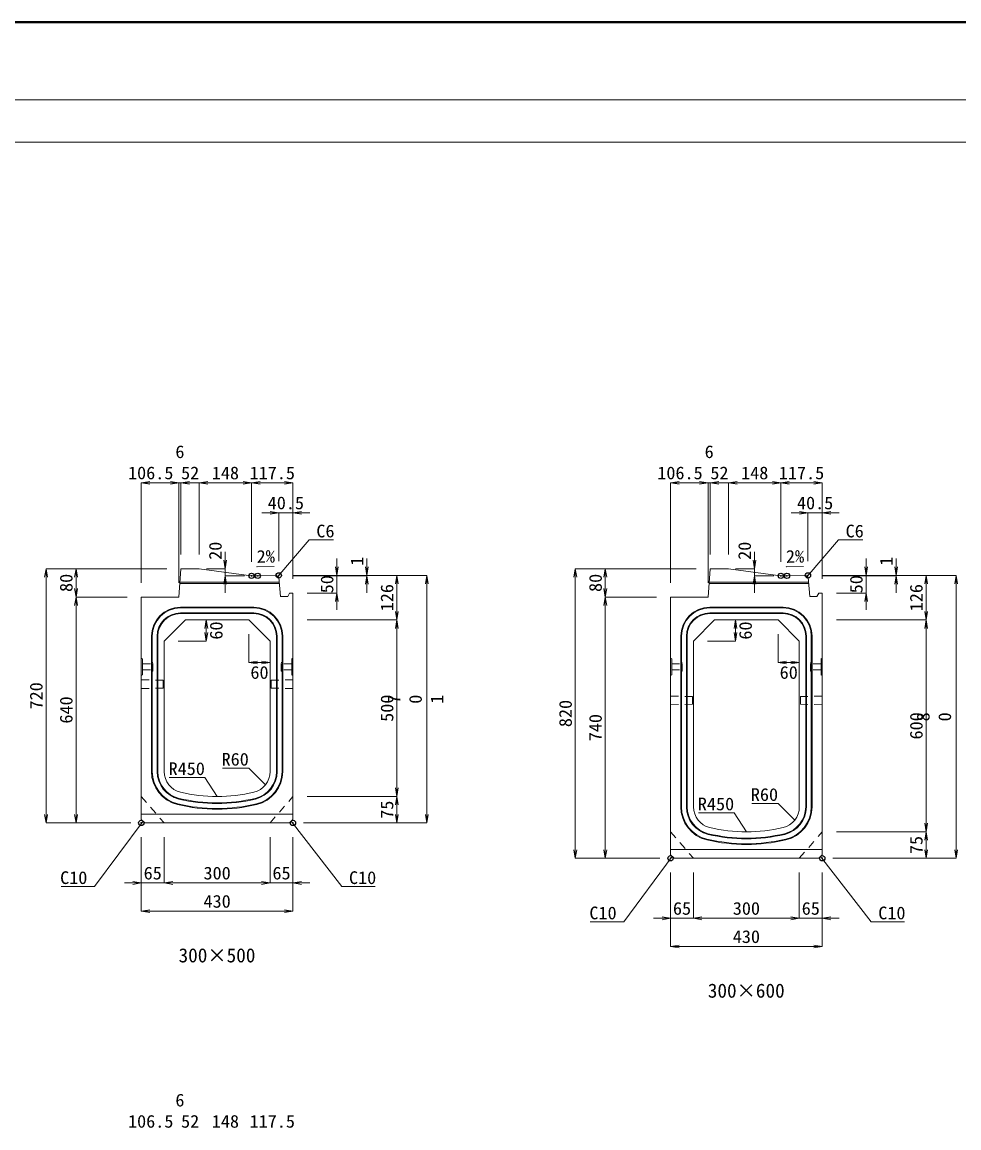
# Model space of a CAD drawing. Units: millimetres at full size; some dimension numbers follow another scale. Extents: x -1267 to 18002, y -8040 to 14480.
# Drawn here: x 3747 to 6402, y -4732 to -1600 of the extents above; entities that cross this region are included whole.
import ezdxf
from ezdxf.enums import TextEntityAlignment as Align

# ---------------------------------------------------------------- set-up
doc = ezdxf.new("R2010")
doc.units = ezdxf.units.MM
doc.header["$LTSCALE"] = 30
doc.header["$PDMODE"] = 32
doc.header["$PDSIZE"] = 15
doc.linetypes.add('USER1', pattern=[1.35, 0.75, -0.6])
for name, color, linetype, lineweight in [('0_2', 7, 'Continuous', 13), ('インサート', 3, 'USER1', 9), ('吊りマスター', 4, 'USER1', 9), ('図枠', 7, 'Continuous', 5), ('寸法線', 7, 'Continuous', 13), ('引出線', 4, 'Continuous', 13), ('本体', 2, 'Continuous', 13), ('目地', 132, 'Continuous', 5)]:
    doc.layers.add(name, color=color, linetype=linetype, lineweight=lineweight)
doc.layers.add('作業エリア', color=11, linetype='Continuous')
doc.styles.add('ＭＳ 明朝', font='')
doc.styles.get('ＭＳ 明朝').set_extended_font_data('MS Mincho')

# ---------------------------------------------------------------- blocks, each defined once
blk = doc.blocks.new('open_arrow')
at = {"color": 0, "linetype": 'Continuous', "lineweight": -2}
blk.add_lwpolyline([(7.5, 1.25), (0, 0), (7.5, -1.25)], dxfattribs=at)

msp = doc.modelspace()

# ---------------------------------------------------------------- linework, layer by layer
at = {"layer": 'インサート'}
for p, q in [((4088.2, -3418.07), (4115.2, -3418.07)), ((4088.2, -3418.07), (4088.2, -3435.07)), ((4088.2, -3435.07), (4115.2, -3435.07)), ((4118.2, -3414.07), (4115.2, -3414.07)), ((4115.2, -3414.07), (4115.2, -3439.07)), ((4115.2, -3439.07), (4118.2, -3439.07)), ((4118.2, -3439.07), (4118.2, -3414.07)), ((4481.8, -3414.07), (4484.8, -3414.07)), ((4481.8, -3439.07), (4481.8, -3414.07)), ((4484.8, -3439.07), (4481.8, -3439.07)), ((4484.8, -3414.07), (4484.8, -3439.07)), ((4511.8, -3418.07), (4484.8, -3418.07)), ((4511.8, -3435.07), (4484.8, -3435.07)), ((4511.8, -3418.07), (4511.8, -3435.07)), ((5588.2, -3418.07), (5615.2, -3418.07)), ((5588.2, -3418.07), (5588.2, -3435.07)), ((5588.2, -3435.07), (5615.2, -3435.07)), ((5618.2, -3414.07), (5615.2, -3414.07)), ((5615.2, -3414.07), (5615.2, -3439.07)), ((5615.2, -3439.07), (5618.2, -3439.07)), ((5618.2, -3439.07), (5618.2, -3414.07)), ((5981.8, -3414.07), (5984.8, -3414.07)), ((5981.8, -3439.07), (5981.8, -3414.07)), ((5984.8, -3439.07), (5981.8, -3439.07)), ((5984.8, -3414.07), (5984.8, -3439.07)), ((6011.8, -3418.07), (5984.8, -3418.07)), ((6011.8, -3435.07), (5984.8, -3435.07)), ((6011.8, -3418.07), (6011.8, -3435.07))]:
    msp.add_line(p, q, dxfattribs=at)
at = {"layer": '作業エリア'}
for p in [(4397.5, -3168.57), (4415, -3168.57), (4415, -3168.57), (4474.5, -3167.38), (5897.5, -3168.57), (5915, -3168.57), (5915, -3168.57), (5974.5, -3167.38), (4085, -3868.57), (4515, -3868.57), (5585, -3968.57), (6015, -3968.57)]:
    msp.add_point(p, dxfattribs=at)
at = {"layer": '吊りマスター'}
for p, q in [((4085, -3463.07), (4085, -3488.07)), ((4085, -3463.07), (4147, -3464.57)), ((4147, -3464.57), (4147, -3486.57)), ((4515, -3463.07), (4453, -3464.57)), ((4453, -3464.57), (4453, -3486.57)), ((4515, -3463.07), (4515, -3488.07)), ((4085, -3488.07), (4147, -3486.57)), ((4515, -3488.07), (4453, -3486.57)), ((5585, -3509.07), (5585, -3534.07)), ((5585, -3509.07), (5647, -3510.57)), ((5585, -3534.07), (5647, -3532.57)), ((5647, -3510.57), (5647, -3532.57)), ((6015, -3509.07), (5953, -3510.57)), ((5953, -3510.57), (5953, -3532.57)), ((6015, -3534.07), (5953, -3532.57)), ((6015, -3509.07), (6015, -3534.07))]:
    msp.add_line(p, q, dxfattribs=at)
at = {"layer": '図枠', "lineweight": 40}
msp.add_line((400, -1600.17), (8200, -1600.17), dxfattribs=at)
at = {"layer": '図枠', "lineweight": 13}
for p, q in [((700, -1820.17), (7900, -1820.17)), ((700, -1940.17), (7900, -1940.17))]:
    msp.add_line(p, q, dxfattribs=at)
at = {"layer": '寸法線'}
for p, q in [((4085, -2905.02), (4191.5, -2905.02)), ((4085, -3188.57), (4085, -2905.02)), ((4167.5, -2905.02), (4221.5, -2905.02)), ((4191.5, -3188.57), (4191.5, -2905.02)), ((4191.5, -3188.57), (4191.5, -2905.02)), ((4197.5, -2905.02), (4297.5, -2905.02)), ((4197.5, -3108.57), (4197.5, -2905.02)), ((4197.5, -3108.57), (4197.5, -2905.02)), ((4249.5, -3108.57), (4249.5, -2905.02)), ((4249.5, -2905.02), (4397.5, -2905.02)), ((4249.5, -3108.57), (4249.5, -2905.02)), ((4397.5, -2905.02), (4515, -2905.02)), ((4397.5, -3128.57), (4397.5, -2905.02)), ((4397.5, -3128.57), (4397.5, -2905.02)), ((4515, -3177.38), (4515, -2905.02)), ((5585, -2905.02), (5691.5, -2905.02)), ((5585, -3188.57), (5585, -2905.02)), ((5667.5, -2905.02), (5721.5, -2905.02)), ((5691.5, -3188.57), (5691.5, -2905.02)), ((5691.5, -3188.57), (5691.5, -2905.02)), ((5697.5, -2905.02), (5797.5, -2905.02)), ((5697.5, -3108.57), (5697.5, -2905.02)), ((5697.5, -3108.57), (5697.5, -2905.02)), ((5749.5, -3108.57), (5749.5, -2905.02)), ((5749.5, -2905.02), (5897.5, -2905.02)), ((5749.5, -3108.57), (5749.5, -2905.02)), ((5897.5, -2905.02), (6015, -2905.02)), ((5897.5, -3128.57), (5897.5, -2905.02)), ((5897.5, -3128.57), (5897.5, -2905.02)), ((6015, -3177.38), (6015, -2905.02)), ((4426.5, -2990.02), (4563, -2990.02)), ((4474.5, -3127.38), (4474.5, -2990.02)), ((4515, -3177.38), (4515, -2990.02)), ((5926.5, -2990.02), (6063, -2990.02)), ((5974.5, -3127.38), (5974.5, -2990.02)), ((6015, -3177.38), (6015, -2990.02)), ((4322.83, -3100.57), (4322.83, -3216.57)), ((5822.83, -3100.57), (5822.83, -3216.57)), ((4639.33, -3265.38), (4639.33, -3119.38)), ((4724.33, -3216.57), (4724.33, -3119.38)), ((6139.33, -3265.38), (6139.33, -3119.38)), ((6224.33, -3216.57), (6224.33, -3119.38)), ((3815.14, -3868.57), (3815.14, -3148.57)), ((4157.5, -3148.57), (3815.14, -3148.57)), ((3900.14, -3228.57), (3900.14, -3148.57)), ((4157.5, -3148.57), (3900.14, -3148.57)), ((4269.5, -3148.57), (4322.83, -3148.57)), ((5315.14, -3968.57), (5315.14, -3148.57)), ((5657.5, -3148.57), (5315.14, -3148.57)), ((5400.14, -3228.57), (5400.14, -3148.57)), ((5657.5, -3148.57), (5400.14, -3148.57)), ((5769.5, -3148.57), (5822.83, -3148.57)), ((4377.5, -3168.57), (4322.83, -3168.57)), ((4514.5, -3167.38), (4894.33, -3167.38)), ((4514.5, -3167.38), (4809.33, -3167.38)), ((4514.5, -3167.38), (4724.33, -3167.38)), ((4514.5, -3167.38), (4639.33, -3167.38)), ((4514.5, -3168.57), (4724.33, -3168.57)), ((4809.33, -3293.57), (4809.33, -3167.38)), ((4894.33, -3868.57), (4894.33, -3167.38)), ((5877.5, -3168.57), (5822.83, -3168.57)), ((6014.5, -3167.38), (6394.33, -3167.38)), ((6014.5, -3167.38), (6309.33, -3167.38)), ((6014.5, -3167.38), (6224.33, -3167.38)), ((6014.5, -3167.38), (6139.33, -3167.38)), ((6014.5, -3168.57), (6224.33, -3168.57)), ((6309.33, -3293.57), (6309.33, -3167.38)), ((6394.33, -3968.57), (6394.33, -3167.38)), ((4555, -3217.38), (4639.33, -3217.38)), ((6055, -3217.38), (6139.33, -3217.38)), ((3900.14, -3868.57), (3900.14, -3228.57)), ((4045, -3228.57), (3900.14, -3228.57)), ((4045, -3228.57), (3900.14, -3228.57)), ((5400.14, -3968.57), (5400.14, -3228.57)), ((5545, -3228.57), (5400.14, -3228.57)), ((5545, -3228.57), (5400.14, -3228.57)), ((4250, -3293.57), (4269.29, -3293.57)), ((4269.29, -3353.57), (4269.29, -3293.57)), ((4555, -3293.57), (4809.33, -3293.57)), ((4555, -3293.57), (4809.33, -3293.57)), ((4809.33, -3793.57), (4809.33, -3293.57)), ((5750, -3293.57), (5769.29, -3293.57)), ((5769.29, -3353.57), (5769.29, -3293.57)), ((6055, -3293.57), (6309.33, -3293.57)), ((6055, -3293.57), (6309.33, -3293.57)), ((6309.33, -3893.57), (6309.33, -3293.57)), ((4390, -3333.57), (4390, -3414.3)), ((5890, -3333.57), (5890, -3414.3)), ((4190, -3353.57), (4269.29, -3353.57)), ((5690, -3353.57), (5769.29, -3353.57)), ((4450, -3393.57), (4450, -3414.3)), ((5950, -3393.57), (5950, -3414.3)), ((4390, -3414.3), (4450, -3414.3)), ((5890, -3414.3), (5950, -3414.3)), ((4555, -3793.57), (4809.33, -3793.57)), ((4555, -3793.57), (4809.33, -3793.57)), ((4809.33, -3868.57), (4809.33, -3793.57)), ((4055, -3868.57), (3815.14, -3868.57)), ((4055, -3868.57), (3900.14, -3868.57)), ((4545, -3868.57), (4809.33, -3868.57)), ((4545, -3868.57), (4894.33, -3868.57)), ((4085, -3908.57), (4085, -4038.57)), ((4085, -3908.57), (4085, -4118.57)), ((4150, -3908.57), (4150, -4038.57)), ((4150, -3908.57), (4150, -4038.57)), ((4450, -3908.57), (4450, -4038.57)), ((4450, -3908.57), (4450, -4038.57)), ((4515, -3908.57), (4515, -4038.57)), ((4515, -3908.57), (4515, -4118.57)), ((6055, -3893.57), (6309.33, -3893.57)), ((6055, -3893.57), (6309.33, -3893.57)), ((6309.33, -3968.57), (6309.33, -3893.57)), ((5555, -3968.57), (5315.14, -3968.57)), ((5555, -3968.57), (5400.14, -3968.57)), ((6045, -3968.57), (6309.33, -3968.57)), ((6045, -3968.57), (6394.33, -3968.57)), ((5585, -4008.57), (5585, -4138.57)), ((5585, -4008.57), (5585, -4218.57)), ((5650, -4008.57), (5650, -4138.57)), ((5650, -4008.57), (5650, -4138.57)), ((5950, -4008.57), (5950, -4138.57)), ((5950, -4008.57), (5950, -4138.57)), ((6015, -4008.57), (6015, -4138.57)), ((6015, -4008.57), (6015, -4218.57)), ((4037, -4038.57), (4198, -4038.57)), ((4150, -4038.57), (4450, -4038.57)), ((4402, -4038.57), (4563, -4038.57)), ((4085, -4118.57), (4515, -4118.57)), ((5537, -4138.57), (5698, -4138.57)), ((5650, -4138.57), (5950, -4138.57)), ((5902, -4138.57), (6063, -4138.57)), ((5585, -4218.57), (6015, -4218.57))]:
    msp.add_line(p, q, dxfattribs=at)
at = {"layer": '引出線'}
for points in [[(4471.75, -3170.43), (4561.18, -3066.9), (4629.52, -3066.9)], [(5971.75, -3170.43), (6061.18, -3066.9), (6129.52, -3066.9)], [(4412.69, -3142.76), (4461.4, -3141.79), (4412.66, -3142.76)], [(5912.69, -3142.76), (5961.4, -3141.79), (5912.66, -3142.76)], [(4437.07, -3760.25), (4389.78, -3713.31), (4315.11, -3713.31)], [(4300, -3793.57), (4265.29, -3739.98), (4164.28, -3739.98)], [(5937.07, -3860.25), (5889.78, -3813.31), (5815.11, -3813.31)], [(5800, -3893.57), (5765.29, -3839.98), (5664.28, -3839.98)], [(4090, -3863.57), (3952.2, -4048.72), (3857.52, -4048.72)], [(4510, -3863.57), (4653.67, -4048.72), (4748.34, -4048.72)], [(5590, -3963.57), (5452.2, -4148.72), (5357.52, -4148.72)], [(6010, -3963.57), (6153.67, -4148.72), (6248.34, -4148.72)]]:
    msp.add_lwpolyline(points, dxfattribs=at)
at = {"layer": '本体'}
for p, q in [((4191.5, -3228.57), (4197.5, -3148.57)), ((4197.5, -3148.57), (4249.5, -3148.57)), ((4249.5, -3148.57), (4396.17, -3168.39)), ((5691.5, -3228.57), (5697.5, -3148.57)), ((5697.5, -3148.57), (5749.5, -3148.57)), ((5749.5, -3148.57), (5896.17, -3168.39)), ((4415, -3168.57), (4398.85, -3168.57)), ((4468.5, -3167.5), (4415, -3168.57)), ((4468.5, -3167.5), (4475, -3173.36)), ((4475, -3173.36), (4479.5, -3227.38)), ((5915, -3168.57), (5898.85, -3168.57)), ((5968.5, -3167.5), (5915, -3168.57)), ((5968.5, -3167.5), (5975, -3173.36)), ((5975, -3173.36), (5979.5, -3227.38)), ((4500, -3227.38), (4505, -3217.38)), ((4505, -3217.38), (4515, -3217.38)), ((4515, -3858.57), (4515, -3217.38)), ((6000, -3227.38), (6005, -3217.38)), ((6005, -3217.38), (6015, -3217.38)), ((6015, -3958.57), (6015, -3217.38)), ((4085, -3228.57), (4085, -3858.57)), ((4085, -3228.57), (4191.5, -3228.57)), ((4479.5, -3227.38), (4500, -3227.38)), ((5585, -3228.57), (5585, -3958.57)), ((5585, -3228.57), (5691.5, -3228.57)), ((5979.5, -3227.38), (6000, -3227.38)), ((4150, -3353.57), (4210, -3293.57)), ((4210, -3293.57), (4390, -3293.57)), ((4390, -3293.57), (4450, -3353.57)), ((5650, -3353.57), (5710, -3293.57)), ((5710, -3293.57), (5890, -3293.57)), ((5890, -3293.57), (5950, -3353.57)), ((4150, -3353.57), (4150, -3723.04)), ((4450, -3723.04), (4450, -3353.57)), ((5650, -3353.57), (5650, -3823.04)), ((5950, -3823.04), (5950, -3353.57)), ((4085, -3858.57), (4095, -3868.57)), ((4095, -3868.57), (4505, -3868.57)), ((4505, -3868.57), (4515, -3858.57)), ((5585, -3958.57), (5595, -3968.57)), ((5595, -3968.57), (6005, -3968.57)), ((6005, -3968.57), (6015, -3958.57))]:
    msp.add_line(p, q, dxfattribs=at)
at = {"layer": '本体', "lineweight": 9}
for p, q in [((4085, -3402.07), (4088.2, -3404.07)), ((4088.2, -3404.07), (4088.2, -3449.07)), ((4515, -3402.07), (4511.8, -3404.07)), ((4511.8, -3404.07), (4511.8, -3449.07)), ((5585, -3402.07), (5588.2, -3404.07)), ((5588.2, -3404.07), (5588.2, -3449.07)), ((6015, -3402.07), (6011.8, -3404.07)), ((6011.8, -3404.07), (6011.8, -3449.07)), ((4088.2, -3449.07), (4085, -3451.07)), ((4511.8, -3449.07), (4515, -3451.07)), ((5588.2, -3449.07), (5585, -3451.07)), ((6011.8, -3449.07), (6015, -3451.07)), ((4085, -3843.57), (4515, -3843.57)), ((5585, -3943.57), (6015, -3943.57))]:
    msp.add_line(p, q, dxfattribs=at)
at = {"layer": '本体', "linetype": 'USER1', "lineweight": 9}
for p, q in [((4085, -3793.57), (4150, -3868.57)), ((4450, -3868.57), (4515, -3793.57)), ((5585, -3893.57), (5650, -3968.57)), ((5950, -3968.57), (6015, -3893.57))]:
    msp.add_line(p, q, dxfattribs=at)
at = {"layer": '本体'}
for centre, radius, start, end in [((4398.85, -3148.57), 20, 262.30395, 270), ((5898.85, -3148.57), 20, 262.30395, 270), ((4210, -3723.04), 60, 180, 256.65764), ((4390, -3723.04), 60, 283.34236, 0), ((4300, -3343.57), 450, 256.65764, 283.34236), ((5710, -3823.04), 60, 180, 256.65764), ((5890, -3823.04), 60, 283.34236, 0), ((5800, -3443.57), 450, 256.65764, 283.34236)]:
    msp.add_arc(centre, radius, start, end, dxfattribs=at)
at = {"layer": '目地'}
for p, q in [((4476.43, -3190.57), (4194.35, -3190.57)), ((4476.1, -3186.57), (4194.65, -3186.57)), ((5976.43, -3190.57), (5694.35, -3190.57)), ((5976.1, -3186.57), (5694.65, -3186.57)), ((4404, -3257.57), (4196, -3257.57)), ((4404, -3259.57), (4196, -3259.57)), ((4404, -3273.57), (4196, -3273.57)), ((4404, -3275.57), (4196, -3275.57)), ((5904, -3257.57), (5696, -3257.57)), ((5904, -3259.57), (5696, -3259.57)), ((5904, -3273.57), (5696, -3273.57)), ((5904, -3275.57), (5696, -3275.57)), ((4114, -3339.57), (4114, -3723.04)), ((4116, -3339.57), (4116, -3723.04)), ((4130, -3339.57), (4130, -3723.04)), ((4132, -3339.57), (4132, -3723.04)), ((4468, -3723.04), (4468, -3339.57)), ((4470, -3723.04), (4470, -3339.57)), ((4484, -3723.04), (4484, -3339.57)), ((4486, -3723.04), (4486, -3339.57)), ((5614, -3339.57), (5614, -3823.04)), ((5616, -3339.57), (5616, -3823.04)), ((5630, -3339.57), (5630, -3823.04)), ((5632, -3339.57), (5632, -3823.04)), ((5968, -3823.04), (5968, -3339.57)), ((5970, -3823.04), (5970, -3339.57)), ((5984, -3823.04), (5984, -3339.57)), ((5986, -3823.04), (5986, -3339.57))]:
    msp.add_line(p, q, dxfattribs=at)
for centre, radius, start, end in [((4196, -3339.57), 82, 90, 180), ((4196, -3339.57), 80, 90, 180), ((4196, -3339.57), 66, 90, 180), ((4196, -3339.57), 64, 90, 180), ((4404, -3339.57), 82, 0, 90), ((4404, -3339.57), 80, 0, 90), ((4404, -3339.57), 66, 0, 90), ((4404, -3339.57), 64, 0, 90), ((5696, -3339.57), 82, 90, 180), ((5696, -3339.57), 80, 90, 180), ((5696, -3339.57), 66, 90, 180), ((5696, -3339.57), 64, 90, 180), ((5904, -3339.57), 82, 0, 90), ((5904, -3339.57), 80, 0, 90), ((5904, -3339.57), 66, 0, 90), ((5904, -3339.57), 64, 0, 90), ((4210, -3723.04), 96, 180, 256.65764), ((4210, -3723.04), 94, 180, 256.65764), ((4210, -3723.04), 80, 180, 256.65764), ((4210, -3723.04), 78, 180, 256.65764), ((4390, -3723.04), 78, 283.34236, 0), ((4390, -3723.04), 80, 283.34236, 0), ((4390, -3723.04), 94, 283.34236, 0), ((4390, -3723.04), 96, 283.34236, 0), ((4300, -3343.57), 486, 256.65764, 283.34236), ((4300, -3343.57), 484, 256.65764, 283.34236), ((4300, -3343.57), 470, 256.65764, 283.34236), ((4300, -3343.57), 468, 256.65764, 283.34236), ((5710, -3823.04), 96, 180, 256.65764), ((5710, -3823.04), 94, 180, 256.65764), ((5710, -3823.04), 80, 180, 256.65764), ((5710, -3823.04), 78, 180, 256.65764), ((5890, -3823.04), 78, 283.34236, 0), ((5890, -3823.04), 80, 283.34236, 0), ((5890, -3823.04), 94, 283.34236, 0), ((5890, -3823.04), 96, 283.34236, 0), ((5800, -3443.57), 484, 256.65764, 283.34236), ((5800, -3443.57), 470, 256.65764, 283.34236), ((5800, -3443.57), 468, 256.65764, 283.34236), ((5800, -3443.57), 486, 256.65764, 283.34236)]:
    msp.add_arc(centre, radius, start, end, dxfattribs=at)

# ---------------------------------------------------------------- block references
at = {"layer": '寸法線', "xscale": 3.2, "yscale": 3.2}
for p in [(4085, -2905.02), (4197.5, -2905.02), (4249.5, -2905.02), (4249.5, -2905.02), (4397.5, -2905.02), (5585, -2905.02), (5697.5, -2905.02), (5749.5, -2905.02), (5749.5, -2905.02), (5897.5, -2905.02), (4515, -2990.02), (6015, -2990.02), (4390, -3414.3), (5890, -3414.3), (4150, -4038.57), (4150, -4038.57), (4515, -4038.57), (4085, -4118.57), (5650, -4138.57), (5650, -4138.57), (6015, -4138.57), (5585, -4218.57)]:
    msp.add_blockref('open_arrow', p, dxfattribs=at)
for p, rotation in [((4191.5, -2905.02), 180), ((4397.5, -2905.02), 180), ((4515, -2905.02), 180), ((5691.5, -2905.02), 180), ((5897.5, -2905.02), 180), ((6015, -2905.02), 180), ((4474.5, -2990.02), 180), ((5974.5, -2990.02), 180), ((4322.83, -3148.57), 90), ((5822.83, -3148.57), 90), ((3815.14, -3148.57), 270), ((3900.14, -3148.57), 270), ((4639.33, -3167.38), 90), ((4724.33, -3167.38), 90), ((5315.14, -3148.57), 270), ((5400.14, -3148.57), 270), ((6139.33, -3167.38), 90), ((6224.33, -3167.38), 90), ((4322.83, -3168.57), 270), ((4724.33, -3168.57), 270), ((4809.33, -3167.38), 270), ((4894.33, -3167.38), 270), ((5822.83, -3168.57), 270), ((6224.33, -3168.57), 270), ((6309.33, -3167.38), 270), ((6394.33, -3167.38), 270), ((3900.14, -3228.57), 90), ((4639.33, -3217.38), 270), ((5400.14, -3228.57), 90), ((6139.33, -3217.38), 270), ((3900.14, -3228.57), 270), ((5400.14, -3228.57), 270), ((4809.33, -3293.57), 90), ((6309.33, -3293.57), 90), ((4269.29, -3293.57), 270), ((4809.33, -3293.57), 270), ((5769.29, -3293.57), 270), ((6309.33, -3293.57), 270), ((4269.29, -3353.57), 90), ((5769.29, -3353.57), 90), ((4450, -3414.3), 180), ((5950, -3414.3), 180), ((4809.33, -3793.57), 90), ((4809.33, -3793.57), 270), ((3815.14, -3868.57), 90), ((3900.14, -3868.57), 90), ((4809.33, -3868.57), 90), ((4894.33, -3868.57), 90), ((6309.33, -3893.57), 90), ((6309.33, -3893.57), 270), ((5315.14, -3968.57), 90), ((5400.14, -3968.57), 90), ((6309.33, -3968.57), 90), ((6394.33, -3968.57), 90), ((4085, -4038.57), 180), ((4450, -4038.57), 180), ((4450, -4038.57), 180), ((4515, -4118.57), 180), ((5585, -4138.57), 180), ((5950, -4138.57), 180), ((5950, -4138.57), 180), ((6015, -4218.57), 180)]:
    msp.add_blockref('open_arrow', p, dxfattribs=dict(at, rotation=rotation))
at = {"layer": '引出線'}
for p, xscale, yscale, rotation in [((4412.69, -3142.76), 0.16, 0.16, 1.1), ((5912.69, -3142.76), 0.16, 0.16, 1.1), ((4471.75, -3170.43), 0.16, 0.16, 49.2), ((5971.75, -3170.43), 0.16, 0.16, 49.2), ((4437.07, -3760.25), 0.133, 0.133, 135.2), ((4300, -3793.57), 0.133, 0.133, 122.9), ((4090, -3863.57), 0.16, 0.16, 233.3), ((4510, -3863.57), 0.16, 0.16, 307.8), ((5937.07, -3860.25), 0.133, 0.133, 135.2), ((5800, -3893.57), 0.133, 0.133, 122.9), ((5590, -3963.57), 0.16, 0.16, 233.3), ((6010, -3963.57), 0.16, 0.16, 307.8)]:
    msp.add_blockref('open_arrow', p, dxfattribs=dict(at, xscale=xscale, yscale=yscale, rotation=rotation))

# ---------------------------------------------------------------- texts
at = {"layer": '0_2', "style": 'ＭＳ 明朝'}
for s, p in [('300×500', (4299.52, -4243.54)), ('300×600', (5799.52, -4343.54))]:
    msp.add_text(s, height=40.03, dxfattribs=at).set_placement(p, align=Align.MIDDLE_CENTER)
at = {"layer": '寸法線', "style": 'ＭＳ 明朝', "width": 1.05}
for s, p in [('6', (4194.5, -2817.02)), ('6', (5694.5, -2817.02)), ('106.5', (4111.72, -2877.02)), ('52', (4223.5, -2877.02)), ('148', (4323.5, -2877.02)), ('117.5', (4456.25, -2877.02)), ('106.5', (5611.72, -2877.02)), ('52', (5723.5, -2877.02)), ('148', (5823.5, -2877.02)), ('117.5', (5956.25, -2877.02)), ('40.5', (4494.75, -2962.02)), ('40.5', (5994.75, -2962.02)), ('60', (4420, -3442.3)), ('60', (5920, -3442.3)), ('65', (4117.5, -4010.57)), ('300', (4300, -4010.57)), ('65', (4482.5, -4010.57)), ('430', (4300, -4090.57)), ('65', (5617.5, -4110.57)), ('300', (5800, -4110.57)), ('65', (5982.5, -4110.57)), ('430', (5800, -4190.57)), ('6', (4194.5, -4653.71)), ('106.5', (4111.72, -4713.71)), ('52', (4223.5, -4713.71)), ('148', (4323.5, -4713.71)), ('117.5', (4456.25, -4713.71))]:
    msp.add_text(s, height=36.03, dxfattribs=at).set_placement(p, align=Align.MIDDLE_CENTER)
for s, p in [('20', (4294.83, -3097.66)), ('20', (5794.83, -3097.66)), ('1', (4696.33, -3127.1)), ('1', (6196.33, -3127.1)), ('80', (3872.14, -3188.57)), ('50', (4611.33, -3192.38)), ('126', (4781.33, -3230.47)), ('80', (5372.14, -3188.57)), ('50', (6111.33, -3192.38)), ('126', (6281.33, -3230.47)), ('60', (4297.29, -3323.57)), ('60', (5797.29, -3323.57)), ('720', (3787.14, -3508.57)), ('500', (4781.33, -3543.57)), ('640', (3872.14, -3548.57)), ('820', (5287.14, -3558.57)), ('740', (5372.14, -3598.57)), ('600', (6281.33, -3593.57)), ('75', (4781.33, -3831.07)), ('75', (6281.33, -3931.07))]:
    msp.add_text(s, height=36.03, rotation=90, dxfattribs=at).set_placement(p, align=Align.MIDDLE_CENTER)
for s, p in [('7', (4829.88, -3530.93)), ('0', (4890.9, -3530.93)), ('1', (4951.92, -3530.93)), ('8', (6329.88, -3580.93)), ('0', (6390.9, -3580.93))]:
    msp.add_text(s, height=36.03, rotation=90, dxfattribs=at).set_placement(p, align=Align.BOTTOM_LEFT)
at = {"layer": '引出線', "style": 'ＭＳ 明朝', "width": 1.05}
for s, p in [('C6', (4581.18, -3023.7)), ('C6', (6081.18, -3023.7)), ('C10', (4673.67, -4005.52)), ('C10', (6173.67, -4105.52))]:
    msp.add_text(s, height=36.03, dxfattribs=at).set_placement(p, align=Align.TOP_LEFT)
for p in [(4411.72, -3095.87), (5911.72, -3095.87)]:
    msp.add_text('2%', height=36.03, rotation=1.146, dxfattribs=at).set_placement(p, align=Align.TOP_LEFT)
for s, p in [('R60', (4389.78, -3670.11)), ('R450', (4265.29, -3696.78)), ('R60', (5889.78, -3770.11)), ('R450', (5765.29, -3796.78)), ('C10', (3932.2, -4005.52)), ('C10', (5432.2, -4105.52))]:
    msp.add_text(s, height=36.03, dxfattribs=at).set_placement(p, align=Align.TOP_RIGHT)

doc.saveas('drawing.dxf')
